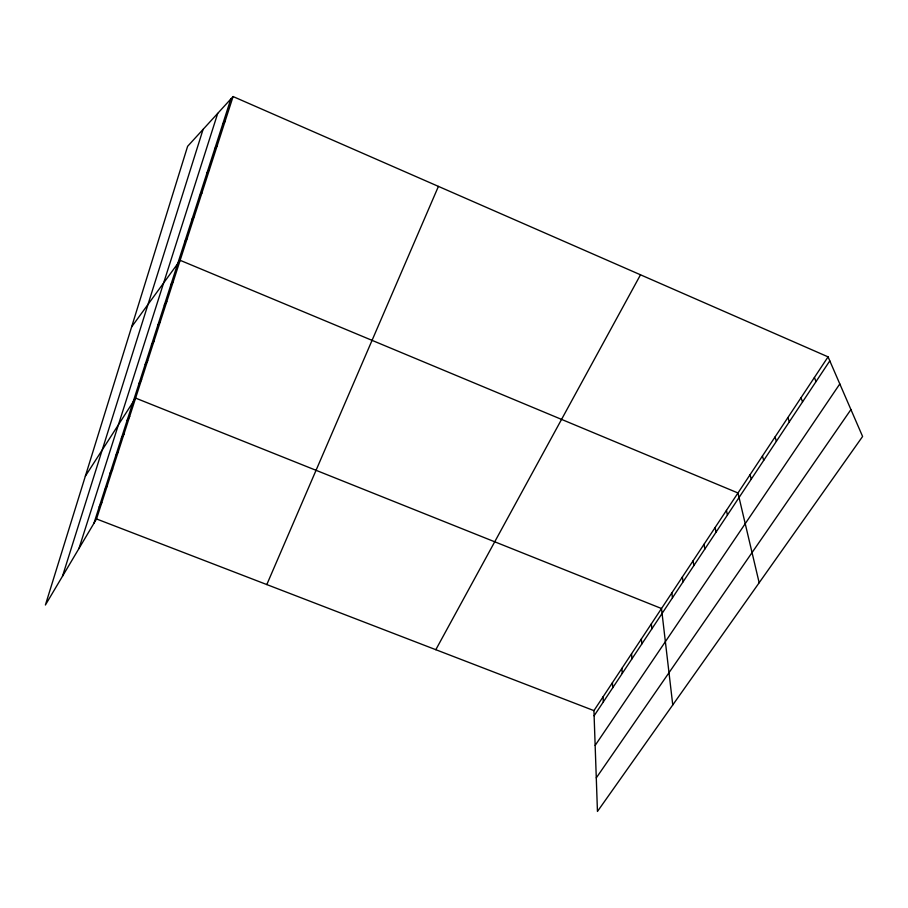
<?xml version="1.0" encoding="UTF-8"?>
<svg xmlns="http://www.w3.org/2000/svg" width="908" height="908" viewBox="0 0 908 908"><rect width="100%" height="100%" fill="white"/><g stroke="black" fill="none" stroke-linecap="round" stroke-linejoin="round"><path stroke-width="1.36" d="M62.493 576.24L203.074 129.39M78.951 548.534L217.716 113.375M93.91 523.349L230.814 99.029M233.084 96.554L187.616 146.313L45.4 605.012L96.52 518.956L233.084 96.554L828.062 356.855L862.6 436.476L597.453 811.446L593.934 710.624L828.062 356.855M266.804 584.57L438.416 186.39M435.817 649.697L640.503 274.795M99.199 506.948L101.809 502.612M104.59 490.252L107.189 485.973M110.072 473.25L112.66 469.027M115.657 455.941L118.233 451.787M121.343 438.314L123.919 434.217M127.143 420.359L129.696 416.329M85.352 476.167L135.587 398.101L661.501 608.519L672.76 704.949M139.06 383.426L141.591 379.533M145.189 364.414L147.709 360.612M594.116 715.799L829.798 360.862M151.443 345.051L153.951 341.329M595.149 745.423L839.809 383.936M157.81 325.302L160.307 321.659M596.284 777.872L850.932 409.565M164.314 305.156L166.788 301.615M170.942 284.624L173.394 281.162M131.615 326.937L180.136 260.312L737.977 492.976L759.167 582.754M184.812 241.63L187.23 238.384M192.065 219.123L194.471 215.991M199.488 196.128L201.86 193.12M207.069 172.645L209.419 169.762M214.81 148.651L217.137 145.882M222.721 124.112L225.025 121.49M96.52 518.956L593.934 710.624M814.397 377.501L816.031 381.598M801.015 397.727L802.536 401.904M787.894 417.544L789.324 421.811M775.035 436.975L776.374 441.311M762.436 456.009L763.685 460.424M750.087 474.68L751.245 479.163M726.434 510.409L727.433 515.018M715.118 527.514L716.037 532.19M703.995 544.312L704.846 549.034M693.088 560.803L693.86 565.582M682.373 576.989L683.077 581.824M671.841 592.901L672.476 597.77M651.342 623.875L651.853 628.835M641.354 638.96L641.808 643.965M631.548 653.783L631.945 658.822M621.901 668.356L622.241 673.43M612.423 682.68L612.707 687.799M603.094 696.765L603.332 701.918"/></g></svg>
